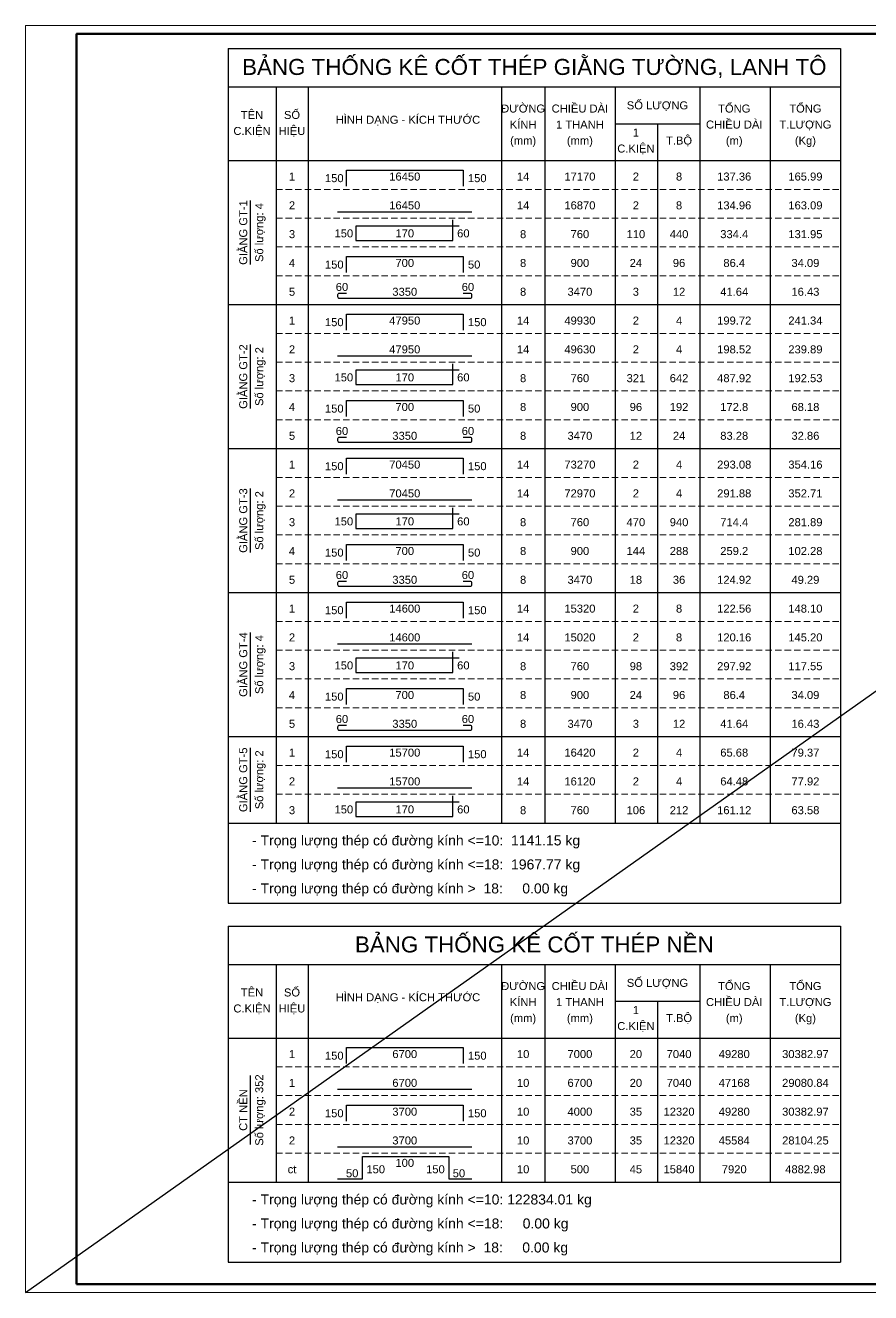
# Model space of a CAD drawing. Header units: inches. Extents: x 541671 to 837720, y 76128 to 1008472.
# Drawn here: x 794708 to 814528, y 76128 to 105828 of the extents above; entities that cross this region are included whole.
import ezdxf
from ezdxf.enums import TextEntityAlignment as Align

# ---------------------------------------------------------------- set-up
doc = ezdxf.new("R2010")
doc.units = ezdxf.units.IN
doc.header["$MEASUREMENT"] = 0
doc.linetypes.add('HIDDEN', pattern=[0.375, 0.25, -0.125])
doc.layers.get('0').update_dxf_attribs({"lineweight": 18})
for name, color, linetype, lineweight in [('CUA', 23, 'Continuous', 13), ('LC Net dam 1', 30, 'Continuous', 30), ('LC Net thay', 7, 'Continuous', 25), ('LC Text1', 3, 'Continuous', 20), ('LC Text2', 7, 'Continuous', 25)]:
    doc.layers.add(name, color=color, linetype=linetype, lineweight=lineweight)
doc.layers.add('KCS_Plotter', color=11, linetype='Continuous', plot=False)
doc.layers.add('Khungten_LCDI', color=7, linetype='Continuous')
doc.styles.add('Hoa', font='micross.ttf')
doc.styles.add('Khungten', font='VHAVAN_2.TTF', dxfattribs={"width": 0.8, "height": 5000})
doc.styles.add('Thuong', font='micross.ttf')
doc.styles.add('Title', font='VHAVAN_2.TTF', dxfattribs={"width": 0.8})

# ---------------------------------------------------------------- blocks, each defined once
blk = doc.blocks.new('lcdi fix')
at = {"layer": 'Defpoints', "lineweight": 0}
blk.add_lwpolyline([(-1200, -14850), (-1200, 14850), (40800, 14850), (40800, -14850)], close=True, dxfattribs=at)
at = {"layer": 'Khungten_LCDI', "color": 5, "lineweight": 60}
blk.add_lwpolyline([(0, -14650), (0, 14650), (40600, 14650), (40600, -14650)], close=True, dxfattribs=at)
at = {"color": 7, "style": 'Khungten', "width": 0.8}
for tag, p in [('REVISION', (39499, -10746)), ('NGAYHT', (39546, -11609))]:
    blk.add_attdef(tag, text='', height=200, dxfattribs=at).set_placement(p, align=Align.CENTER)
at = {"layer": 'LC Text1', "style": 'Title', "width": 1.824646}
for tag, p, p2 in [('TENBANVE1', (36913, -8886), (40339, -8886)), ('TENBANVE2', (36913, -9562), (40339, -9562))]:
    blk.add_attdef(tag, text='', height=250, dxfattribs=at).set_placement(p, p2, align=Align.FIT)
at = {"layer": 'LC Text1', "style": 'Title', "width": 0.7}
blk.add_attdef('SOBANVE', text='', height=250, dxfattribs=at).set_placement((39562, -13896), align=Align.CENTER)

msp = doc.modelspace()

# ---------------------------------------------------------------- linework, layer by layer
at = {"layer": 'CUA', "linetype": 'HIDDEN', "ltscale": 600}
for p, q in [((800585.7, 101984.1), (813823.2, 101984.1)), ((800585.7, 101309.1), (813823.2, 101309.1)), ((800585.7, 100634.1), (813823.2, 100634.1)), ((800585.7, 99959.1), (813823.2, 99959.1)), ((800585.7, 99284.1), (813823.2, 99284.1)), ((800585.7, 98609.1), (813823.2, 98609.1)), ((800585.7, 97934.1), (813823.2, 97934.1)), ((800585.7, 97259.1), (813823.2, 97259.1)), ((800585.7, 96584.1), (813823.2, 96584.1)), ((800585.7, 95909.1), (813823.2, 95909.1)), ((800585.7, 95234.1), (813823.2, 95234.1)), ((800585.7, 94559.1), (813823.2, 94559.1)), ((800585.7, 93884.1), (813823.2, 93884.1)), ((800585.7, 93209.1), (813823.2, 93209.1)), ((800585.7, 92534.1), (813823.2, 92534.1)), ((800585.7, 91859.1), (813823.2, 91859.1)), ((800585.7, 91184.1), (813823.2, 91184.1)), ((800585.7, 90509.1), (813823.2, 90509.1)), ((800585.7, 89834.1), (813823.2, 89834.1)), ((800585.7, 89159.1), (813823.2, 89159.1)), ((800585.7, 88484.1), (813823.2, 88484.1)), ((800585.7, 87809.1), (813823.2, 87809.1)), ((800585.7, 87134.1), (813823.2, 87134.1)), ((800585.7, 81419.3), (813823.2, 81419.3)), ((800585.7, 80744.3), (813823.2, 80744.3)), ((800585.7, 80069.3), (813823.2, 80069.3)), ((800585.7, 79394.3), (813823.2, 79394.3)), ((800585.7, 78719.3), (813823.2, 78719.3))]:
    msp.add_line(p, q, dxfattribs=at)
at = {"layer": 'KCS_Plotter', "ltscale": 50}
msp.add_line((794707.9, 76127.7), (836707.9, 105827.7), dxfattribs=at)
at = {"layer": 'LC Net dam 1'}
for points in [[(802235.7, 102059.1), (802235.7, 102434.1), (804973.2, 102434.1), (804973.2, 102059.1)], [(802029.4, 101459.1), (805179.4, 101459.1)], [(804879.4, 101121.6), (802460.7, 101121.6), (802460.7, 100784.1), (804729.4, 100784.1), (804729.4, 101271.6)], [(802235.7, 100034.1), (802235.7, 100409.1), (804973.2, 100409.1), (804973.2, 100034.1)], [(802235.7, 98684.1), (802235.7, 99059.1), (804973.2, 99059.1), (804973.2, 98684.1)], [(802029.4, 98084.1), (805179.4, 98084.1)], [(804879.4, 97746.6), (802460.7, 97746.6), (802460.7, 97409.1), (804729.4, 97409.1), (804729.4, 97896.6)], [(802235.7, 96659.1), (802235.7, 97034.1), (804973.2, 97034.1), (804973.2, 96659.1)], [(802235.7, 95309.1), (802235.7, 95684.1), (804973.2, 95684.1), (804973.2, 95309.1)], [(802029.4, 94709.1), (805179.4, 94709.1)], [(804879.4, 94371.6), (802460.7, 94371.6), (802460.7, 94034.1), (804729.4, 94034.1), (804729.4, 94521.6)], [(802235.7, 93284.1), (802235.7, 93659.1), (804973.2, 93659.1), (804973.2, 93284.1)], [(802235.7, 91934.1), (802235.7, 92309.1), (804973.2, 92309.1), (804973.2, 91934.1)], [(802029.4, 91334.1), (805179.4, 91334.1)], [(804879.4, 90996.6), (802460.7, 90996.6), (802460.7, 90659.1), (804729.4, 90659.1), (804729.4, 91146.6)], [(802235.7, 89909.1), (802235.7, 90284.1), (804973.2, 90284.1), (804973.2, 89909.1)], [(802235.7, 88559.1), (802235.7, 88934.1), (804973.2, 88934.1), (804973.2, 88559.1)], [(802029.4, 87959.1), (805179.4, 87959.1)], [(804879.4, 87621.6), (802460.7, 87621.6), (802460.7, 87284.1), (804729.4, 87284.1), (804729.4, 87771.6)], [(802235.7, 81494.3), (802235.7, 81869.3), (804973.2, 81869.3), (804973.2, 81494.3)], [(802029.4, 80894.3), (805179.4, 80894.3)], [(802235.7, 80144.3), (802235.7, 80519.3), (804973.2, 80519.3), (804973.2, 80144.3)], [(802029.4, 79544.3), (805179.4, 79544.3)], [(802029.4, 78794.3), (802610.7, 78794.3), (802610.7, 79319.3), (804635.7, 79319.3), (804635.7, 78794.3), (805179.4, 78794.3)]]:
    msp.add_lwpolyline(points, dxfattribs=at)
for points in [[(802235.7, 99546.6), (802066.9, 99546.6, 0.4142136), (802029.4, 99509.1), (802029.4, 99471.6, 0.4142136), (802066.9, 99434.1), (805141.9, 99434.1, 0.4142136), (805179.4, 99471.6), (805179.4, 99509.1, 0.4142136), (805141.9, 99546.6), (804973.2, 99546.6)], [(802235.7, 96171.6), (802066.9, 96171.6, 0.4142136), (802029.4, 96134.1), (802029.4, 96096.6, 0.4142136), (802066.9, 96059.1), (805141.9, 96059.1, 0.4142136), (805179.4, 96096.6), (805179.4, 96134.1, 0.4142136), (805141.9, 96171.6), (804973.2, 96171.6)], [(802235.7, 92796.6), (802066.9, 92796.6, 0.4142136), (802029.4, 92759.1), (802029.4, 92721.6, 0.4142136), (802066.9, 92684.1), (805141.9, 92684.1, 0.4142136), (805179.4, 92721.6), (805179.4, 92759.1, 0.4142136), (805141.9, 92796.6), (804973.2, 92796.6)], [(802235.7, 89421.6), (802066.9, 89421.6, 0.4142136), (802029.4, 89384.1), (802029.4, 89346.6, 0.4142136), (802066.9, 89309.1), (805141.9, 89309.1, 0.4142136), (805179.4, 89346.6), (805179.4, 89384.1, 0.4142136), (805141.9, 89421.6), (804973.2, 89421.6)]]:
    msp.add_lwpolyline(points, format="xyb", dxfattribs=at)
at = {"layer": 'LC Net thay'}
for p, q in [((799460.7, 105284.1), (813823.2, 105284.1)), ((799460.7, 105284.1), (799460.7, 85259.1)), ((813823.2, 105284.1), (813823.2, 85259.1)), ((799460.7, 104384.1), (813823.2, 104384.1)), ((800585.7, 104384.1), (800585.7, 87134.1)), ((801335.7, 104384.1), (801335.7, 87134.1)), ((805873.2, 104384.1), (805873.2, 87134.1)), ((806885.7, 104384.1), (806885.7, 87134.1)), ((808535.7, 104384.1), (808535.7, 87134.1)), ((810523.2, 104384.1), (810523.2, 87134.1)), ((812173.2, 104384.1), (812173.2, 87134.1)), ((808535.7, 103521.6), (810523.2, 103521.6)), ((809529.4, 103521.6), (809529.4, 87134.1)), ((799460.7, 102659.1), (813823.2, 102659.1)), ((799460.7, 99284.1), (813823.2, 99284.1)), ((799460.7, 95909.1), (813823.2, 95909.1)), ((799460.7, 92534.1), (813823.2, 92534.1)), ((799460.7, 89159.1), (813823.2, 89159.1)), ((799460.7, 87134.1), (813823.2, 87134.1)), ((799460.7, 87134.1), (813823.2, 87134.1)), ((799460.7, 85259.1), (813823.2, 85259.1)), ((799460.7, 84719.3), (813823.2, 84719.3)), ((799460.7, 84719.3), (799460.7, 76844.3)), ((813823.2, 84719.3), (813823.2, 76844.3)), ((799460.7, 83819.3), (813823.2, 83819.3)), ((800585.7, 83819.3), (800585.7, 78719.3)), ((801335.7, 83819.3), (801335.7, 78719.3)), ((805873.2, 83819.3), (805873.2, 78719.3)), ((806885.7, 83819.3), (806885.7, 78719.3)), ((808535.7, 83819.3), (808535.7, 78719.3)), ((810523.2, 83819.3), (810523.2, 78719.3)), ((812173.2, 83819.3), (812173.2, 78719.3)), ((808535.7, 82956.8), (810523.2, 82956.8)), ((809529.4, 82956.8), (809529.4, 78719.3)), ((799460.7, 82094.3), (813823.2, 82094.3)), ((799460.7, 78719.3), (813823.2, 78719.3)), ((799460.7, 78719.3), (813823.2, 78719.3)), ((799460.7, 76844.3), (813823.2, 76844.3))]:
    msp.add_line(p, q, dxfattribs=at)
at = {"layer": 'LC Text2'}
for p, q in [((799985.7, 100221.6), (799985.7, 101721.6)), ((799985.7, 96846.6), (799985.7, 98346.6)), ((799985.7, 93471.6), (799985.7, 94971.6)), ((799985.7, 90096.6), (799985.7, 91596.6)), ((799985.7, 87396.6), (799985.7, 88896.6)), ((799985.7, 79596.1), (799985.7, 81217.6))]:
    msp.add_line(p, q, dxfattribs=at)

# ---------------------------------------------------------------- block references
at = {"layer": 'LC Net thay'}
msp.add_blockref('lcdi fix', (795907.9, 90977.7), dxfattribs=at)

# ---------------------------------------------------------------- texts
at = {"layer": 'LC Text2', "color": 4, "style": 'Hoa'}
for s, p in [('BẢNG THỐNG KÊ CỐT THÉP GIẰNG TƯỜNG, LANH TÔ', (806641.9, 104665.3)), ('BẢNG THỐNG KÊ CỐT THÉP NỀN', (806641.9, 84100.6))]:
    msp.add_text(s, height=375, dxfattribs=at).set_placement(p, align=Align.CENTER)
at = {"layer": 'LC Text2'}
for s, style, p in [('ĐƯỜNG', 'Hoa', (806379.4, 103784.1)), ('CHIỀU DÀI', 'Hoa', (807710.7, 103784.1)), ('SỐ LƯỢNG', 'Hoa', (809529.4, 103859.1)), ('TỔNG', 'Hoa', (811329.4, 103784.1)), ('TỔNG', 'Hoa', (812998.2, 103784.1)), ('TÊN', 'Hoa', (800023.2, 103634.1)), ('SỐ', 'Hoa', (800960.7, 103634.1)), ('HÌNH DẠNG - KÍCH THƯỚC', 'Hoa', (803679.4, 103521.6)), ('CHIỀU DÀI', 'Hoa', (811329.4, 103409.1)), ('C.KIỆN', 'Hoa', (800023.2, 103259.1)), ('HIỆU', 'Hoa', (800960.7, 103259.1)), ('KÍNH', 'Hoa', (806379.4, 103409.1)), ('1 THANH', 'Hoa', (807710.7, 103409.1)), ('1', 'Hoa', (809023.2, 103221.6)), ('T.LƯỢNG', 'Hoa', (812998.2, 103409.1)), ('(mm)', 'Thuong', (806379.4, 103034.1)), ('(mm)', 'Thuong', (807710.7, 103034.1)), ('C.KIỆN', 'Hoa', (809023.2, 102846.6)), ('T.BỘ', 'Hoa', (810035.7, 103034.1)), ('(m)', 'Thuong', (811329.4, 103034.1)), ('(Kg)', 'Thuong', (812998.2, 103034.1)), ('CHIỀU DÀI', 'Hoa', (807710.7, 83219.3)), ('SỐ LƯỢNG', 'Hoa', (809529.4, 83294.3)), ('TỔNG', 'Hoa', (811329.4, 83219.3)), ('TỔNG', 'Hoa', (812998.2, 83219.3)), ('TÊN', 'Hoa', (800023.2, 83069.3)), ('SỐ', 'Hoa', (800960.7, 83069.3)), ('HÌNH DẠNG - KÍCH THƯỚC', 'Hoa', (803679.4, 82956.8)), ('ĐƯỜNG', 'Hoa', (806379.4, 83219.3)), ('C.KIỆN', 'Hoa', (800023.2, 82694.3)), ('HIỆU', 'Hoa', (800960.7, 82694.3)), ('KÍNH', 'Hoa', (806379.4, 82844.3)), ('1 THANH', 'Hoa', (807710.7, 82844.3)), ('CHIỀU DÀI', 'Hoa', (811329.4, 82844.3)), ('T.LƯỢNG', 'Hoa', (812998.2, 82844.3)), ('(mm)', 'Thuong', (806379.4, 82469.3)), ('(mm)', 'Thuong', (807710.7, 82469.3)), ('1', 'Hoa', (809023.2, 82656.8)), ('T.BỘ', 'Hoa', (810035.7, 82469.3)), ('(m)', 'Thuong', (811329.4, 82469.3)), ('(Kg)', 'Thuong', (812998.2, 82469.3)), ('C.KIỆN', 'Hoa', (809023.2, 82281.8)), ('100', 'Hoa', (803604.4, 79075.6))]:
    msp.add_text(s, height=187.5, dxfattribs=dict(at, style=style)).set_placement(p, align=Align.CENTER)
at = {"layer": 'LC Text2', "style": 'Hoa'}
for s, p in [('1', (800960.7, 102134.1)), ('16450', (803604.4, 102134.1)), ('14', (806379.4, 102134.1)), ('2', (800960.7, 101459.1)), ('16450', (803604.4, 101459.1)), ('14', (806379.4, 101459.1)), ('16870', (807710.7, 101459.1)), ('2', (809023.2, 101459.1)), ('8', (810035.7, 101459.1)), ('134.96', (811329.4, 101459.1)), ('163.09', (812998.2, 101459.1)), ('3', (800960.7, 100784.1)), ('170', (803604.4, 100802.8)), ('8', (806379.4, 100784.1)), ('4', (800960.7, 100109.1)), ('700', (803604.4, 100109.1)), ('8', (806379.4, 100109.1)), ('60', (802132.5, 99546.6)), ('60', (805085.7, 99546.6)), ('5', (800960.7, 99434.1)), ('3350', (803604.4, 99434.1)), ('8', (806379.4, 99434.1)), ('1', (800960.7, 98759.1)), ('47950', (803604.4, 98759.1)), ('14', (806379.4, 98759.1)), ('2', (800960.7, 98084.1)), ('47950', (803604.4, 98084.1)), ('14', (806379.4, 98084.1)), ('49630', (807710.7, 98084.1)), ('2', (809023.2, 98084.1)), ('4', (810035.7, 98084.1)), ('198.52', (811329.4, 98084.1)), ('239.89', (812998.2, 98084.1)), ('3', (800960.7, 97409.1)), ('170', (803604.4, 97427.8)), ('8', (806379.4, 97409.1)), ('4', (800960.7, 96734.1)), ('700', (803604.4, 96734.1)), ('8', (806379.4, 96734.1)), ('5', (800960.7, 96059.1)), ('60', (802132.5, 96171.6)), ('3350', (803604.4, 96059.1)), ('60', (805085.7, 96171.6)), ('8', (806379.4, 96059.1)), ('1', (800960.7, 95384.1)), ('70450', (803604.4, 95384.1)), ('14', (806379.4, 95384.1)), ('2', (800960.7, 94709.1)), ('70450', (803604.4, 94709.1)), ('14', (806379.4, 94709.1)), ('72970', (807710.7, 94709.1)), ('2', (809023.2, 94709.1)), ('4', (810035.7, 94709.1)), ('291.88', (811329.4, 94709.1)), ('352.71', (812998.2, 94709.1)), ('3', (800960.7, 94034.1)), ('170', (803604.4, 94052.8)), ('8', (806379.4, 94034.1)), ('4', (800960.7, 93359.1)), ('700', (803604.4, 93359.1)), ('8', (806379.4, 93359.1)), ('60', (802132.5, 92796.6)), ('60', (805085.7, 92796.6)), ('5', (800960.7, 92684.1)), ('3350', (803604.4, 92684.1)), ('8', (806379.4, 92684.1)), ('1', (800960.7, 92009.1)), ('14600', (803604.4, 92009.1)), ('14', (806379.4, 92009.1)), ('2', (800960.7, 91334.1)), ('14600', (803604.4, 91334.1)), ('14', (806379.4, 91334.1)), ('15020', (807710.7, 91334.1)), ('2', (809023.2, 91334.1)), ('8', (810035.7, 91334.1)), ('120.16', (811329.4, 91334.1)), ('145.20', (812998.2, 91334.1)), ('3', (800960.7, 90659.1)), ('170', (803604.4, 90677.8)), ('8', (806379.4, 90659.1)), ('4', (800960.7, 89984.1)), ('700', (803604.4, 89984.1)), ('8', (806379.4, 89984.1)), ('5', (800960.7, 89309.1)), ('60', (802132.5, 89421.6)), ('3350', (803604.4, 89309.1)), ('60', (805085.7, 89421.6)), ('8', (806379.4, 89309.1)), ('1', (800960.7, 88634.1)), ('15700', (803604.4, 88634.1)), ('14', (806379.4, 88634.1)), ('2', (800960.7, 87959.1)), ('15700', (803604.4, 87959.1)), ('14', (806379.4, 87959.1)), ('16120', (807710.7, 87959.1)), ('2', (809023.2, 87959.1)), ('4', (810035.7, 87959.1)), ('64.48', (811329.4, 87959.1)), ('77.92', (812998.2, 87959.1)), ('3', (800960.7, 87284.1)), ('170', (803604.4, 87302.8)), ('8', (806379.4, 87284.1)), ('1', (800960.7, 81569.3)), ('6700', (803604.4, 81569.3)), ('10', (806379.4, 81569.3)), ('1', (800960.7, 80894.3)), ('6700', (803604.4, 80894.3)), ('10', (806379.4, 80894.3)), ('6700', (807710.7, 80894.3)), ('20', (809023.2, 80894.3)), ('7040', (810035.7, 80894.3)), ('47168', (811329.4, 80894.3)), ('29080.84', (812998.2, 80894.3)), ('2', (800960.7, 80219.3)), ('3700', (803604.4, 80219.3)), ('10', (806379.4, 80219.3)), ('2', (800960.7, 79544.3)), ('3700', (803604.4, 79544.3)), ('10', (806379.4, 79544.3)), ('3700', (807710.7, 79544.3)), ('35', (809023.2, 79544.3)), ('12320', (810035.7, 79544.3)), ('45584', (811329.4, 79544.3)), ('28104.25', (812998.2, 79544.3)), ('ct', (800960.7, 78869.3)), ('10', (806379.4, 78869.3))]:
    msp.add_text(s, height=187.5, dxfattribs=at).set_placement(p, align=Align.BOTTOM_CENTER)
for p in [(802170, 102096.6), (802395, 100802.8), (802170, 100071.6), (802170, 98721.6), (802395, 97427.8), (802170, 96696.6), (802170, 95346.6), (802395, 94052.8), (802170, 93321.6), (802170, 91971.6), (802395, 90677.8), (802170, 89946.6), (802170, 88596.6), (802395, 87302.8), (802170, 81531.8), (802170, 80181.8)]:
    msp.add_text('150', height=187.5, dxfattribs=at).set_placement(p, align=Align.BOTTOM_RIGHT)
for s, p in [('150', (805085.7, 102096.6)), ('60', (804832.5, 100802.8)), ('50', (805085.7, 100071.6)), ('150', (805085.7, 98721.6)), ('60', (804832.5, 97427.8)), ('50', (805085.7, 96696.6)), ('150', (805085.7, 95346.6)), ('60', (804832.5, 94052.8)), ('50', (805085.7, 93321.6)), ('150', (805085.7, 91971.6)), ('60', (804832.5, 90677.8)), ('50', (805085.7, 89946.6)), ('150', (805085.7, 88596.6)), ('60', (804832.5, 87302.8)), ('150', (805085.7, 81531.8)), ('150', (805085.7, 80181.8))]:
    msp.add_text(s, height=187.5, dxfattribs=at).set_placement(p, align=Align.BOTTOM_LEFT)
at = {"layer": 'LC Text2', "color": 7, "style": 'Hoa'}
for s, p in [('17170', (807710.7, 102134.1)), ('2', (809023.2, 102134.1)), ('8', (810035.7, 102134.1)), ('137.36', (811329.4, 102134.1)), ('165.99', (812998.2, 102134.1)), ('760', (807710.7, 100784.1)), ('110', (809023.2, 100784.1)), ('440', (810035.7, 100784.1)), ('334.4', (811329.4, 100784.1)), ('131.95', (812998.2, 100784.1)), ('900', (807710.7, 100109.1)), ('24', (809023.2, 100109.1)), ('96', (810035.7, 100109.1)), ('86.4', (811329.4, 100109.1)), ('34.09', (812998.2, 100109.1)), ('3470', (807710.7, 99434.1)), ('3', (809023.2, 99434.1)), ('12', (810035.7, 99434.1)), ('41.64', (811329.4, 99434.1)), ('16.43', (812998.2, 99434.1)), ('49930', (807710.7, 98759.1)), ('2', (809023.2, 98759.1)), ('4', (810035.7, 98759.1)), ('199.72', (811329.4, 98759.1)), ('241.34', (812998.2, 98759.1)), ('760', (807710.7, 97409.1)), ('321', (809023.2, 97409.1)), ('642', (810035.7, 97409.1)), ('487.92', (811329.4, 97409.1)), ('192.53', (812998.2, 97409.1)), ('900', (807710.7, 96734.1)), ('96', (809023.2, 96734.1)), ('192', (810035.7, 96734.1)), ('172.8', (811329.4, 96734.1)), ('68.18', (812998.2, 96734.1)), ('3470', (807710.7, 96059.1)), ('12', (809023.2, 96059.1)), ('24', (810035.7, 96059.1)), ('83.28', (811329.4, 96059.1)), ('32.86', (812998.2, 96059.1)), ('73270', (807710.7, 95384.1)), ('2', (809023.2, 95384.1)), ('4', (810035.7, 95384.1)), ('293.08', (811329.4, 95384.1)), ('354.16', (812998.2, 95384.1)), ('760', (807710.7, 94034.1)), ('470', (809023.2, 94034.1)), ('940', (810035.7, 94034.1)), ('714.4', (811329.4, 94034.1)), ('281.89', (812998.2, 94034.1)), ('900', (807710.7, 93359.1)), ('144', (809023.2, 93359.1)), ('288', (810035.7, 93359.1)), ('259.2', (811329.4, 93359.1)), ('102.28', (812998.2, 93359.1)), ('3470', (807710.7, 92684.1)), ('18', (809023.2, 92684.1)), ('36', (810035.7, 92684.1)), ('124.92', (811329.4, 92684.1)), ('49.29', (812998.2, 92684.1)), ('15320', (807710.7, 92009.1)), ('2', (809023.2, 92009.1)), ('8', (810035.7, 92009.1)), ('122.56', (811329.4, 92009.1)), ('148.10', (812998.2, 92009.1)), ('760', (807710.7, 90659.1)), ('98', (809023.2, 90659.1)), ('392', (810035.7, 90659.1)), ('297.92', (811329.4, 90659.1)), ('117.55', (812998.2, 90659.1)), ('900', (807710.7, 89984.1)), ('24', (809023.2, 89984.1)), ('96', (810035.7, 89984.1)), ('86.4', (811329.4, 89984.1)), ('34.09', (812998.2, 89984.1)), ('3470', (807710.7, 89309.1)), ('3', (809023.2, 89309.1)), ('12', (810035.7, 89309.1)), ('41.64', (811329.4, 89309.1)), ('16.43', (812998.2, 89309.1)), ('16420', (807710.7, 88634.1)), ('2', (809023.2, 88634.1)), ('4', (810035.7, 88634.1)), ('65.68', (811329.4, 88634.1)), ('79.37', (812998.2, 88634.1)), ('760', (807710.7, 87284.1)), ('106', (809023.2, 87284.1)), ('212', (810035.7, 87284.1)), ('161.12', (811329.4, 87284.1)), ('63.58', (812998.2, 87284.1)), ('7000', (807710.7, 81569.3)), ('20', (809023.2, 81569.3)), ('7040', (810035.7, 81569.3)), ('49280', (811329.4, 81569.3)), ('30382.97', (812998.2, 81569.3)), ('4000', (807710.7, 80219.3)), ('35', (809023.2, 80219.3)), ('12320', (810035.7, 80219.3)), ('49280', (811329.4, 80219.3)), ('30382.97', (812998.2, 80219.3)), ('500', (807710.7, 78869.3)), ('45', (809023.2, 78869.3)), ('15840', (810035.7, 78869.3)), ('7920', (811329.4, 78869.3)), ('4882.98', (812998.2, 78869.3))]:
    msp.add_text(s, height=187.5, dxfattribs=at).set_placement(p, align=Align.BOTTOM_CENTER)
at = {"layer": 'LC Text2', "style": 'Hoa'}
for s, p in [('GIẰNG GT-1', (799910.7, 100971.6)), ('Số lượng: 4', (800285.7, 100971.6)), ('GIẰNG GT-2', (799910.7, 97596.6)), ('Số lượng: 2', (800285.7, 97596.6)), ('GIẰNG GT-3', (799910.7, 94221.6)), ('Số lượng: 2', (800285.7, 94221.6)), ('GIẰNG GT-4', (799910.7, 90846.6)), ('Số lượng: 4', (800285.7, 90846.6)), ('GIẰNG GT-5', (799910.7, 88146.6)), ('Số lượng: 2', (800285.7, 88146.6)), ('Số lượng: 352', (800285.7, 80406.8)), ('CT NỀN', (799910.7, 80406.8))]:
    msp.add_text(s, height=187.5, rotation=90.00021, dxfattribs=at).set_placement(p, align=Align.CENTER)
for s, height, p in [('- Trọng lượng thép có đường kính <=10:  1141.15 kg', 234.375, (800023.2, 86609.1)), ('- Trọng lượng thép có đường kính <=18:  1967.77 kg', 234.375, (800023.2, 86046.6)), ('- Trọng lượng thép có đường kính >  18:     0.00 kg', 234.375, (800023.2, 85484.1)), ('150', 187.5, (802704.4, 78925.6)), ('50', 187.5, (804729.4, 78831.8)), ('- Trọng lượng thép có đường kính <=10: 122834.01 kg', 234.375, (800023.2, 78194.3)), ('- Trọng lượng thép có đường kính <=18:     0.00 kg', 234.375, (800023.2, 77631.8)), ('- Trọng lượng thép có đường kính >  18:     0.00 kg', 234.375, (800023.2, 77069.3))]:
    msp.add_text(s, height=height, dxfattribs=at).set_placement(p)
for s, p in [('50', (802516.9, 78831.8)), ('150', (804541.9, 78925.6))]:
    msp.add_text(s, height=187.5, dxfattribs=at).set_placement(p, align=Align.RIGHT)

doc.saveas('drawing.dxf')
